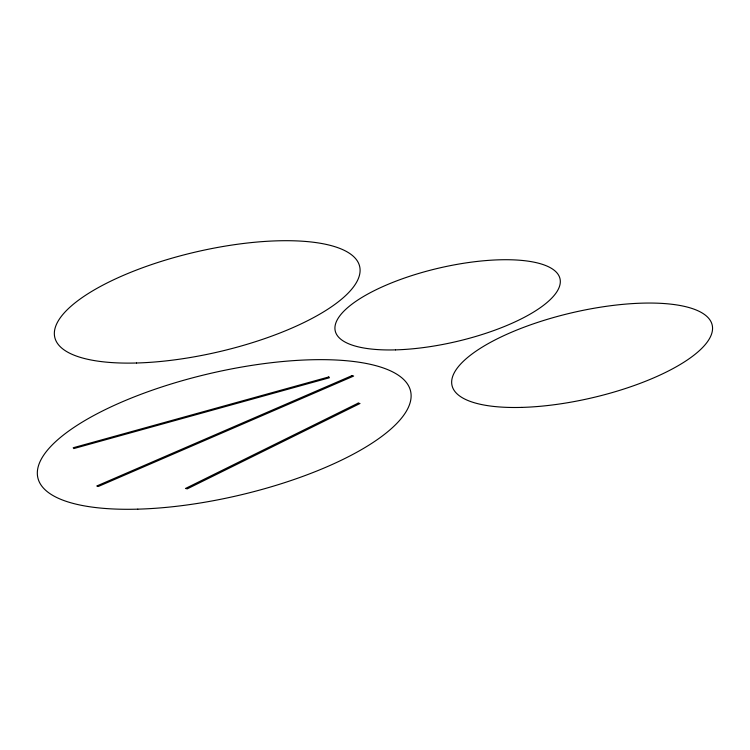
<?xml version="1.0" encoding="UTF-8"?>
<svg xmlns="http://www.w3.org/2000/svg" width="750" height="750" viewBox="0 0 750 750"><rect width="100%" height="100%" fill="white"/><g stroke="black" fill="none" stroke-linecap="round" stroke-linejoin="round"><path stroke-width="1.12" d="M358.191 403.134L185.466 488.484L187.266 488.85L359.991 403.5L358.191 403.134M352.134 375.572L96.769 486L98.306 486.478L353.672 376.059L352.134 375.572M328.791 376.95L73.219 447.75L73.781 448.575L329.353 377.775L328.791 376.95M137.794 509.156A191.334 62.606 -13.1 0 0 410.944 393.15A191.334 62.606 -13.1 0 0 123.928 401.109A191.334 62.606 -13.1 0 0 137.794 509.156M395.503 349.875A115.369 37.753 -13.1 0 0 560.212 279.928A115.369 37.753 -13.1 0 0 387.141 284.719A115.369 37.753 -13.1 0 0 395.503 349.875M136.519 363A156.506 51.216 -13.1 0 0 359.953 268.106A156.506 51.216 -13.1 0 0 125.175 274.613A156.506 51.216 -13.1 0 0 136.519 363M521.775 407.4A133.547 43.697 -13.1 0 0 712.434 326.428A133.547 43.697 -13.1 0 0 512.1 331.988A133.547 43.697 -13.1 0 0 521.775 407.4"/></g></svg>
